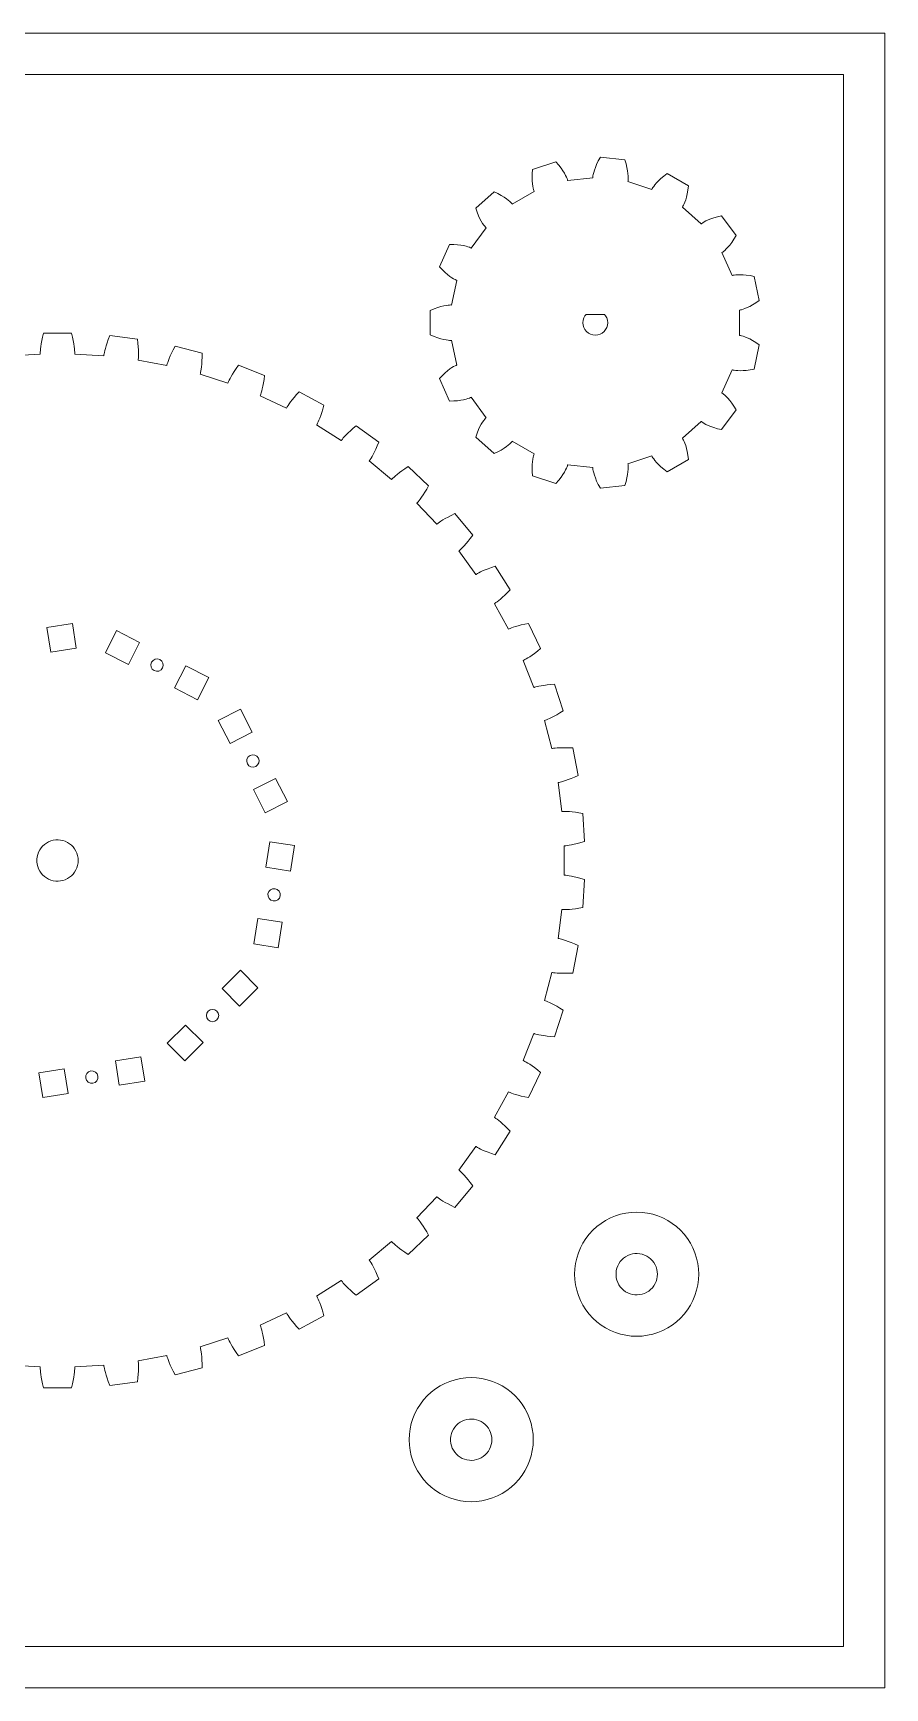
# Model space of a CAD drawing. Header units: millimetres. Extents: x 0 to 1400, y 0 to 1400.
# Drawn here: x 194.1 to 400, y 1000 to 1400 of the extents above; entities that cross this region are included whole.
import ezdxf

# ---------------------------------------------------------------- set-up
doc = ezdxf.new("R2010")
doc.units = ezdxf.units.MM
doc.layers.get('0').update_dxf_attribs({"linetype": 'CONTINUOUS', "lineweight": 0})

# ---------------------------------------------------------------- blocks, each defined once
blk = doc.blocks.new('b7')
for p, q in [((314.852, -32.979), (320.495, -31.146)), ((320.495, -31.146), (321.165, -31.912)), ((321.165, -31.912), (321.725, -32.63)), ((330.013, -32.467), (330.324, -31.726)), ((330.324, -31.726), (330.723, -30.907)), ((330.723, -30.907), (331.219, -30.019)), ((331.219, -30.019), (337.12, -30.639)), ((337.12, -30.639), (337.42, -31.611)), ((337.42, -31.611), (337.64, -32.495)), ((314.729, -34.903), (314.76, -33.993)), ((314.746, -35.706), (314.729, -34.903)), ((314.798, -36.401), (314.746, -35.706)), ((314.76, -33.993), (314.852, -32.979)), ((321.725, -32.63), (322.184, -33.29)), ((322.184, -33.29), (322.549, -33.882)), ((322.549, -33.882), (322.83, -34.4)), ((322.83, -34.4), (323.036, -34.836)), ((323.036, -34.836), (323.178, -35.183)), ((323.178, -35.183), (323.265, -35.436)), ((323.265, -35.436), (323.309, -35.591)), ((323.309, -35.591), (323.321, -35.643)), ((323.321, -35.643), (329.389, -35.005)), ((329.389, -35.005), (329.39, -34.952)), ((329.39, -34.952), (329.401, -34.791)), ((329.401, -34.791), (329.434, -34.526)), ((329.434, -34.526), (329.5, -34.157)), ((329.5, -34.157), (329.612, -33.687)), ((329.612, -33.687), (329.779, -33.122)), ((329.779, -33.122), (330.013, -32.467)), ((337.64, -32.495), (337.791, -33.284)), ((337.791, -33.284), (337.884, -33.974)), ((337.883, -35.844), (337.873, -35.897)), ((337.873, -35.897), (343.676, -37.782)), ((337.906, -35.685), (337.883, -35.844)), ((337.884, -33.974), (337.93, -34.562)), ((337.929, -35.418), (337.906, -35.685)), ((337.941, -35.044), (337.929, -35.418)), ((337.93, -34.562), (337.941, -35.044)), ((344.797, -36.221), (345.278, -35.717)), ((345.278, -35.717), (345.864, -35.167)), ((345.864, -35.167), (346.561, -34.581)), ((346.561, -34.581), (347.375, -33.971)), ((347.375, -33.971), (352.514, -36.938)), ((301.104, -42.341), (305.513, -38.371)), ((305.513, -38.371), (306.437, -38.799)), ((306.437, -38.799), (307.241, -39.226)), ((307.241, -39.226), (307.928, -39.642)), ((307.928, -39.642), (308.503, -40.035)), ((309.925, -41.33), (315.209, -38.279)), ((314.876, -36.985), (314.798, -36.401)), ((314.965, -37.459), (314.876, -36.985)), ((315.054, -37.823), (314.965, -37.459)), ((315.133, -38.079), (315.054, -37.823)), ((315.188, -38.23), (315.133, -38.079)), ((315.209, -38.279), (315.188, -38.23)), ((343.676, -37.782), (343.699, -37.734)), ((343.699, -37.734), (343.774, -37.592)), ((343.774, -37.592), (343.912, -37.362)), ((343.912, -37.362), (344.122, -37.052)), ((344.122, -37.052), (344.415, -36.669)), ((344.415, -36.669), (344.797, -36.221)), ((352.051, -39.627), (351.855, -40.296)), ((352.234, -38.845), (352.051, -39.627)), ((352.393, -37.948), (352.234, -38.845)), ((352.514, -36.938), (352.393, -37.948)), ((301.433, -43.305), (301.104, -42.341)), ((301.774, -44.149), (301.433, -43.305)), ((308.503, -40.035), (308.97, -40.394)), ((308.97, -40.394), (309.336, -40.708)), ((309.336, -40.708), (309.606, -40.968)), ((309.606, -40.968), (309.789, -41.164)), ((309.789, -41.164), (309.892, -41.287)), ((309.892, -41.287), (309.925, -41.33)), ((351.094, -42.004), (351.063, -42.048)), ((351.063, -42.048), (355.598, -46.13)), ((351.179, -41.868), (351.094, -42.004)), ((351.309, -41.633), (351.179, -41.868)), ((351.472, -41.296), (351.309, -41.633)), ((351.658, -40.851), (351.472, -41.296)), ((351.855, -40.296), (351.658, -40.851)), ((299.999, -51.974), (303.585, -47.038)), ((302.116, -44.876), (301.774, -44.149)), ((302.447, -45.489), (302.116, -44.876)), ((302.755, -45.991), (302.447, -45.489)), ((303.029, -46.387), (302.755, -45.991)), ((303.259, -46.683), (303.029, -46.387)), ((303.434, -46.886), (303.259, -46.683)), ((303.546, -47.001), (303.434, -46.886)), ((303.585, -47.038), (303.546, -47.001)), ((355.598, -46.13), (355.638, -46.095)), ((355.638, -46.095), (355.765, -45.996)), ((355.765, -45.996), (355.984, -45.843)), ((355.984, -45.843), (356.303, -45.645)), ((356.303, -45.645), (356.726, -45.414)), ((356.726, -45.414), (357.257, -45.16)), ((357.257, -45.16), (357.901, -44.895)), ((357.901, -44.895), (358.66, -44.631)), ((358.66, -44.631), (359.535, -44.379)), ((359.535, -44.379), (360.528, -44.153)), ((360.528, -44.153), (364.016, -48.954)), ((292.352, -56.486), (294.766, -51.065)), ((294.766, -51.065), (295.783, -51.08)), ((295.783, -51.08), (296.692, -51.144)), ((296.692, -51.144), (297.489, -51.244)), ((297.489, -51.244), (298.174, -51.37)), ((298.174, -51.37), (298.747, -51.507)), ((298.747, -51.507), (299.208, -51.646)), ((299.208, -51.646), (299.561, -51.773)), ((299.561, -51.773), (299.808, -51.877)), ((299.808, -51.877), (299.952, -51.948)), ((299.952, -51.948), (299.999, -51.974)), ((362.047, -51.753), (361.642, -52.18)), ((362.498, -51.222), (362.047, -51.753)), ((362.984, -50.582), (362.498, -51.222)), ((363.494, -49.827), (362.984, -50.582)), ((364.016, -48.954), (363.494, -49.827)), ((360.657, -53.004), (360.612, -53.031)), ((360.612, -53.031), (363.093, -58.605)), ((360.791, -52.914), (360.657, -53.004)), ((361.005, -52.753), (360.791, -52.914)), ((361.291, -52.511), (361.005, -52.753)), ((361.642, -52.18), (361.291, -52.511)), ((293.044, -57.232), (292.352, -56.486)), ((293.7, -57.864), (293.044, -57.232)), ((294.308, -58.389), (293.7, -57.864)), ((294.859, -58.815), (294.308, -58.389)), ((295.345, -59.148), (294.859, -58.815)), ((295.261, -65.735), (296.529, -59.767)), ((295.757, -59.399), (295.345, -59.148)), ((296.087, -59.576), (295.757, -59.399)), ((296.33, -59.689), (296.087, -59.576)), ((296.479, -59.749), (296.33, -59.689)), ((296.529, -59.767), (296.479, -59.749)), ((363.093, -58.605), (363.144, -58.59)), ((363.144, -58.59), (363.3, -58.551)), ((363.3, -58.551), (363.563, -58.5)), ((363.563, -58.5), (363.935, -58.449)), ((363.935, -58.449), (364.415, -58.409)), ((364.415, -58.409), (365.004, -58.394)), ((365.004, -58.394), (365.7, -58.414)), ((365.7, -58.414), (366.501, -58.481)), ((366.501, -58.481), (367.403, -58.608)), ((367.403, -58.608), (368.401, -58.804)), ((368.401, -58.804), (369.635, -64.609)), ((290.11, -67.033), (291.046, -66.633)), ((290.11, -72.967), (290.11, -67.033)), ((291.046, -66.633), (291.902, -66.322)), ((291.902, -66.322), (292.671, -66.089)), ((292.671, -66.089), (293.348, -65.925)), ((293.348, -65.925), (293.927, -65.818)), ((293.927, -65.818), (294.405, -65.757)), ((294.405, -65.757), (294.779, -65.729)), ((294.779, -65.729), (295.047, -65.724)), ((295.047, -65.724), (295.207, -65.73)), ((295.207, -65.73), (295.261, -65.735)), ((327.506, -68.333), (327.78, -68)), ((327.78, -68), (332.22, -68)), ((332.22, -68), (332.494, -68.333)), ((364.92, -66.943), (364.867, -66.949)), ((364.867, -66.949), (364.867, -73.051)), ((365.078, -66.915), (364.92, -66.943)), ((365.339, -66.855), (365.078, -66.915)), ((365.699, -66.75), (365.339, -66.855)), ((366.154, -66.591), (365.699, -66.75)), ((366.699, -66.365), (366.154, -66.591)), ((367.326, -66.064), (366.699, -66.365)), ((368.03, -65.677), (367.326, -66.064)), ((368.803, -65.194), (368.03, -65.677)), ((369.635, -64.609), (368.803, -65.194)), ((327, -70), (327.058, -69.415)), ((327.058, -70.585), (327, -70)), ((327.058, -69.415), (327.228, -68.852)), ((327.228, -71.148), (327.058, -70.585)), ((327.228, -68.852), (327.506, -68.333)), ((327.506, -71.667), (327.228, -71.148)), ((327.879, -72.121), (327.506, -71.667)), ((332.494, -71.667), (332.121, -72.121)), ((332.494, -68.333), (332.772, -68.852)), ((332.772, -71.148), (332.494, -71.667)), ((332.772, -68.852), (332.942, -69.415)), ((332.942, -70.585), (332.772, -71.148)), ((332.942, -69.415), (333, -70)), ((333, -70), (332.942, -70.585)), ((195.898, -76.299), (195.968, -75.742)), ((195.968, -75.742), (196.069, -75.087)), ((196.069, -75.087), (196.208, -74.334)), ((196.208, -74.334), (196.39, -73.486)), ((196.39, -73.486), (196.621, -72.545)), ((196.621, -72.545), (203.379, -72.545)), ((203.379, -72.545), (203.61, -73.486)), ((203.61, -73.486), (203.792, -74.334)), ((203.792, -74.334), (203.931, -75.087)), ((203.931, -75.087), (204.032, -75.742)), ((204.032, -75.742), (204.102, -76.299)), ((211.573, -76.217), (211.756, -75.579)), ((211.756, -75.579), (211.988, -74.85)), ((211.988, -74.85), (212.275, -74.031)), ((212.275, -74.031), (212.622, -73.126)), ((212.622, -73.126), (219.327, -73.973)), ((219.327, -73.973), (219.437, -74.936)), ((219.437, -74.936), (219.512, -75.8)), ((219.512, -75.8), (219.555, -76.564)), ((227.967, -76.563), (228.424, -75.709)), ((228.424, -75.709), (234.97, -77.389)), ((291.046, -73.367), (290.11, -72.967)), ((291.902, -73.678), (291.046, -73.367)), ((292.671, -73.911), (291.902, -73.678)), ((293.348, -74.075), (292.671, -73.911)), ((293.927, -74.182), (293.348, -74.075)), ((294.405, -74.243), (293.927, -74.182)), ((294.779, -74.271), (294.405, -74.243)), ((295.047, -74.276), (294.779, -74.271)), ((295.207, -74.27), (295.047, -74.276)), ((295.261, -74.265), (295.207, -74.27)), ((296.529, -80.233), (295.261, -74.265)), ((328.333, -72.494), (327.879, -72.121)), ((328.852, -72.772), (328.333, -72.494)), ((329.415, -72.942), (328.852, -72.772)), ((330, -73), (329.415, -72.942)), ((330.585, -72.942), (330, -73)), ((331.148, -72.772), (330.585, -72.942)), ((331.667, -72.494), (331.148, -72.772)), ((332.121, -72.121), (331.667, -72.494)), ((364.867, -73.051), (364.92, -73.057)), ((364.92, -73.057), (365.078, -73.085)), ((365.078, -73.085), (365.339, -73.145)), ((365.339, -73.145), (365.699, -73.25)), ((365.699, -73.25), (366.154, -73.409)), ((366.154, -73.409), (366.699, -73.635)), ((366.699, -73.635), (367.326, -73.936)), ((367.326, -73.936), (368.03, -74.323)), ((368.03, -74.323), (368.803, -74.806)), ((369.635, -75.391), (368.401, -81.196)), ((368.803, -74.806), (369.635, -75.391)), ((188.804, -78.013), (195.819, -77.571)), ((195.818, -77.52), (195.82, -77.367)), ((195.819, -77.571), (195.818, -77.52)), ((195.82, -77.367), (195.83, -77.112)), ((195.83, -77.112), (195.854, -76.756)), ((195.854, -76.756), (195.898, -76.299)), ((204.102, -76.299), (204.146, -76.756)), ((204.146, -76.756), (204.17, -77.112)), ((204.17, -77.112), (204.18, -77.367)), ((204.18, -77.367), (204.182, -77.52)), ((204.182, -77.52), (204.181, -77.571)), ((204.181, -77.571), (211.196, -78.013)), ((211.196, -78.013), (211.202, -77.962)), ((211.202, -77.962), (211.222, -77.81)), ((211.222, -77.81), (211.264, -77.559)), ((211.264, -77.559), (211.333, -77.208)), ((211.333, -77.208), (211.434, -76.76)), ((211.434, -76.76), (211.573, -76.217)), ((219.5, -79.01), (219.493, -79.061)), ((219.493, -79.061), (226.397, -80.378)), ((219.517, -78.858), (219.5, -79.01)), ((219.539, -78.604), (219.517, -78.858)), ((219.56, -78.248), (219.539, -78.604)), ((219.555, -76.564), (219.574, -77.227)), ((219.574, -77.789), (219.56, -78.248)), ((219.574, -77.227), (219.574, -77.789)), ((226.448, -80.18), (226.521, -79.936)), ((226.521, -79.936), (226.633, -79.597)), ((226.633, -79.597), (226.79, -79.165)), ((226.79, -79.165), (226.996, -78.643)), ((226.996, -78.643), (227.258, -78.034)), ((227.258, -78.034), (227.579, -77.339)), ((227.579, -77.339), (227.967, -76.563)), ((234.872, -79.989), (234.807, -80.649)), ((234.924, -79.225), (234.872, -79.989)), ((234.959, -78.359), (234.924, -79.225)), ((234.97, -77.389), (234.959, -78.359)), ((226.397, -80.378), (226.409, -80.328)), ((226.409, -80.328), (226.448, -80.18)), ((234.51, -82.408), (234.497, -82.458)), ((234.497, -82.458), (241.181, -84.63)), ((234.547, -82.26), (234.51, -82.408)), ((234.6, -82.01), (234.547, -82.26)), ((234.666, -81.659), (234.6, -82.01)), ((234.737, -81.206), (234.666, -81.659)), ((234.807, -80.649), (234.737, -81.206)), ((241.36, -84.207), (241.514, -83.884)), ((241.514, -83.884), (241.723, -83.476)), ((241.723, -83.476), (241.993, -82.984)), ((241.993, -82.984), (242.329, -82.412)), ((242.329, -82.412), (242.735, -81.763)), ((242.735, -81.763), (243.217, -81.042)), ((243.217, -81.042), (243.778, -80.251)), ((243.778, -80.251), (250.061, -82.739)), ((249.929, -83.699), (249.786, -84.555)), ((250.061, -82.739), (249.929, -83.699)), ((292.352, -83.514), (293.044, -82.768)), ((294.766, -88.935), (292.352, -83.514)), ((293.044, -82.768), (293.7, -82.136)), ((293.7, -82.136), (294.308, -81.611)), ((294.308, -81.611), (294.859, -81.185)), ((294.859, -81.185), (295.345, -80.852)), ((295.345, -80.852), (295.757, -80.601)), ((295.757, -80.601), (296.087, -80.424)), ((296.087, -80.424), (296.33, -80.311)), ((296.33, -80.311), (296.479, -80.251)), ((296.479, -80.251), (296.529, -80.233)), ((363.093, -81.395), (360.612, -86.969)), ((363.144, -81.41), (363.093, -81.395)), ((363.3, -81.449), (363.144, -81.41)), ((363.563, -81.5), (363.3, -81.449)), ((363.935, -81.551), (363.563, -81.5)), ((364.415, -81.591), (363.935, -81.551)), ((365.004, -81.606), (364.415, -81.591)), ((365.7, -81.586), (365.004, -81.606)), ((366.501, -81.519), (365.7, -81.586)), ((367.403, -81.392), (366.501, -81.519)), ((368.401, -81.196), (367.403, -81.392)), ((241.181, -84.63), (241.199, -84.582)), ((241.199, -84.582), (241.257, -84.44)), ((241.257, -84.44), (241.36, -84.207)), ((248.976, -87.661), (248.957, -87.708)), ((248.957, -87.708), (255.316, -90.701)), ((249.031, -87.518), (248.976, -87.661)), ((249.116, -87.277), (249.031, -87.518)), ((249.224, -86.937), (249.116, -87.277)), ((249.352, -86.496), (249.224, -86.937)), ((249.491, -85.952), (249.352, -86.496)), ((249.638, -85.306), (249.491, -85.952)), ((249.786, -84.555), (249.638, -85.306)), ((257.217, -88.052), (257.785, -87.396)), ((257.785, -87.396), (258.441, -86.682)), ((258.441, -86.682), (264.363, -89.938)), ((360.612, -86.969), (360.657, -86.996)), ((360.657, -86.996), (360.791, -87.086)), ((360.791, -87.086), (361.005, -87.247)), ((361.005, -87.247), (361.291, -87.489)), ((361.291, -87.489), (361.642, -87.82)), ((361.642, -87.82), (362.047, -88.247)), ((255.316, -90.701), (255.34, -90.656)), ((255.34, -90.656), (255.415, -90.522)), ((255.415, -90.522), (255.547, -90.304)), ((255.547, -90.304), (255.74, -90.003)), ((255.74, -90.003), (255.999, -89.624)), ((255.999, -89.624), (256.328, -89.17)), ((256.328, -89.17), (256.733, -88.644)), ((256.733, -88.644), (257.217, -88.052)), ((263.863, -91.705), (263.622, -92.431)), ((264.112, -90.874), (263.863, -91.705)), ((264.363, -89.938), (264.112, -90.874)), ((295.783, -88.92), (294.766, -88.935)), ((296.692, -88.856), (295.783, -88.92)), ((297.489, -88.756), (296.692, -88.856)), ((298.174, -88.63), (297.489, -88.756)), ((298.747, -88.493), (298.174, -88.63)), ((299.208, -88.354), (298.747, -88.493)), ((299.561, -88.227), (299.208, -88.354)), ((299.808, -88.123), (299.561, -88.227)), ((299.952, -88.052), (299.808, -88.123)), ((299.999, -88.026), (299.952, -88.052)), ((303.585, -92.962), (299.999, -88.026)), ((364.016, -91.046), (360.528, -95.847)), ((362.047, -88.247), (362.498, -88.778)), ((362.498, -88.778), (362.984, -89.418)), ((362.984, -89.418), (363.494, -90.173)), ((363.494, -90.173), (364.016, -91.046)), ((262.67, -94.685), (262.645, -94.729)), ((262.645, -94.729), (268.579, -98.495)), ((262.742, -94.55), (262.67, -94.685)), ((262.856, -94.322), (262.742, -94.55)), ((263.007, -93.998), (262.856, -94.322)), ((263.188, -93.576), (263.007, -93.998)), ((263.395, -93.055), (263.188, -93.576)), ((263.622, -92.431), (263.395, -93.055)), ((270.797, -96.106), (271.443, -95.527)), ((271.443, -95.527), (272.183, -94.901)), ((272.183, -94.901), (277.65, -98.873)), ((301.433, -96.695), (301.774, -95.851)), ((301.774, -95.851), (302.116, -95.124)), ((302.116, -95.124), (302.447, -94.511)), ((302.447, -94.511), (302.755, -94.009)), ((302.755, -94.009), (303.029, -93.613)), ((303.029, -93.613), (303.259, -93.317)), ((303.259, -93.317), (303.434, -93.114)), ((303.434, -93.114), (303.546, -92.999)), ((303.546, -92.999), (303.585, -92.962)), ((355.598, -93.87), (351.063, -97.952)), ((355.638, -93.905), (355.598, -93.87)), ((355.765, -94.004), (355.638, -93.905)), ((355.984, -94.157), (355.765, -94.004)), ((356.303, -94.355), (355.984, -94.157)), ((356.726, -94.586), (356.303, -94.355)), ((357.257, -94.84), (356.726, -94.586)), ((357.901, -95.105), (357.257, -94.84)), ((358.66, -95.369), (357.901, -95.105)), ((359.535, -95.621), (358.66, -95.369)), ((360.528, -95.847), (359.535, -95.621)), ((268.579, -98.495), (268.608, -98.454)), ((268.608, -98.454), (268.7, -98.331)), ((268.7, -98.331), (268.858, -98.131)), ((268.858, -98.131), (269.086, -97.856)), ((269.086, -97.856), (269.391, -97.513)), ((269.391, -97.513), (269.775, -97.103)), ((269.775, -97.103), (270.242, -96.633)), ((270.242, -96.633), (270.797, -96.106)), ((277.283, -99.77), (276.932, -100.563)), ((277.65, -98.873), (277.283, -99.77)), ((301.104, -97.659), (301.433, -96.695)), ((305.513, -101.629), (301.104, -97.659)), ((308.503, -99.965), (307.928, -100.358)), ((308.97, -99.606), (308.503, -99.965)), ((309.336, -99.292), (308.97, -99.606)), ((309.606, -99.032), (309.336, -99.292)), ((309.789, -98.836), (309.606, -99.032)), ((309.892, -98.713), (309.789, -98.836)), ((309.925, -98.67), (309.892, -98.713)), ((315.209, -101.721), (309.925, -98.67)), ((351.063, -97.952), (351.094, -97.996)), ((351.094, -97.996), (351.179, -98.132)), ((351.179, -98.132), (351.309, -98.367)), ((351.309, -98.367), (351.472, -98.704)), ((351.472, -98.704), (351.658, -99.149)), ((351.658, -99.149), (351.855, -99.704)), ((351.855, -99.704), (352.051, -100.373)), ((275.375, -103.37), (275.344, -103.411)), ((275.344, -103.411), (280.76, -107.891)), ((275.464, -103.245), (275.375, -103.37)), ((275.605, -103.033), (275.464, -103.245)), ((275.795, -102.731), (275.605, -103.033)), ((276.028, -102.335), (275.795, -102.731)), ((276.299, -101.843), (276.028, -102.335)), ((276.602, -101.253), (276.299, -101.843)), ((276.932, -100.563), (276.602, -101.253)), ((306.437, -101.201), (305.513, -101.629)), ((307.241, -100.774), (306.437, -101.201)), ((307.928, -100.358), (307.241, -100.774)), ((314.746, -104.294), (314.798, -103.599)), ((314.798, -103.599), (314.876, -103.015)), ((314.876, -103.015), (314.965, -102.541)), ((314.965, -102.541), (315.054, -102.177)), ((315.054, -102.177), (315.133, -101.921)), ((315.133, -101.921), (315.188, -101.77)), ((315.188, -101.77), (315.209, -101.721)), ((343.676, -102.218), (337.873, -104.103)), ((343.699, -102.266), (343.676, -102.218)), ((343.774, -102.408), (343.699, -102.266)), ((343.912, -102.638), (343.774, -102.408)), ((344.122, -102.948), (343.912, -102.638)), ((344.415, -103.331), (344.122, -102.948)), ((344.797, -103.779), (344.415, -103.331)), ((345.278, -104.283), (344.797, -103.779)), ((352.514, -103.062), (347.375, -106.029)), ((352.051, -100.373), (352.234, -101.155)), ((352.234, -101.155), (352.393, -102.052)), ((352.393, -102.052), (352.514, -103.062)), ((280.76, -107.891), (280.794, -107.853)), ((280.794, -107.853), (280.9, -107.743)), ((280.9, -107.743), (281.082, -107.564)), ((281.082, -107.564), (281.344, -107.321)), ((281.344, -107.321), (281.689, -107.018)), ((281.689, -107.018), (282.121, -106.66)), ((282.121, -106.66), (282.644, -106.252)), ((282.644, -106.252), (283.26, -105.798)), ((283.26, -105.798), (283.973, -105.305)), ((283.973, -105.305), (284.786, -104.776)), ((284.786, -104.776), (289.712, -109.402)), ((314.729, -105.097), (314.746, -104.294)), ((314.76, -106.007), (314.729, -105.097)), ((314.852, -107.021), (314.76, -106.007)), ((320.495, -108.854), (314.852, -107.021)), ((321.725, -107.37), (321.165, -108.088)), ((322.184, -106.71), (321.725, -107.37)), ((322.549, -106.118), (322.184, -106.71)), ((322.83, -105.6), (322.549, -106.118)), ((323.036, -105.164), (322.83, -105.6)), ((323.178, -104.817), (323.036, -105.164)), ((323.265, -104.564), (323.178, -104.817)), ((323.309, -104.409), (323.265, -104.564)), ((323.321, -104.357), (323.309, -104.409)), ((329.389, -104.995), (323.321, -104.357)), ((329.39, -105.048), (329.389, -104.995)), ((329.401, -105.209), (329.39, -105.048)), ((329.434, -105.474), (329.401, -105.209)), ((329.5, -105.843), (329.434, -105.474)), ((329.612, -106.313), (329.5, -105.843)), ((329.779, -106.878), (329.612, -106.313)), ((330.013, -107.533), (329.779, -106.878)), ((330.324, -108.274), (330.013, -107.533)), ((337.64, -107.505), (337.42, -108.389)), ((337.791, -106.716), (337.64, -107.505)), ((337.884, -106.026), (337.791, -106.716)), ((337.873, -104.103), (337.883, -104.156)), ((337.883, -104.156), (337.906, -104.315)), ((337.93, -105.438), (337.884, -106.026)), ((337.906, -104.315), (337.929, -104.582)), ((337.929, -104.582), (337.941, -104.956)), ((337.941, -104.956), (337.93, -105.438)), ((345.864, -104.833), (345.278, -104.283)), ((346.561, -105.419), (345.864, -104.833)), ((347.375, -106.029), (346.561, -105.419)), ((288.374, -111.633), (288, -112.18)), ((288.788, -110.989), (288.374, -111.633)), ((289.236, -110.246), (288.788, -110.989)), ((289.712, -109.402), (289.236, -110.246)), ((321.165, -108.088), (320.495, -108.854)), ((330.723, -109.093), (330.324, -108.274)), ((331.219, -109.981), (330.723, -109.093)), ((337.12, -109.361), (331.219, -109.981)), ((337.42, -108.389), (337.12, -109.361)), ((286.892, -113.579), (286.856, -113.616)), ((286.856, -113.616), (291.668, -118.739)), ((286.995, -113.466), (286.892, -113.579)), ((287.162, -113.274), (286.995, -113.466)), ((287.389, -112.997), (287.162, -113.274)), ((287.67, -112.634), (287.389, -112.997)), ((288, -112.18), (287.67, -112.634)), ((291.668, -118.739), (291.706, -118.706)), ((291.706, -118.706), (291.825, -118.61)), ((291.825, -118.61), (292.028, -118.455)), ((292.028, -118.455), (292.318, -118.247)), ((292.318, -118.247), (292.698, -117.989)), ((292.698, -117.989), (293.172, -117.688)), ((293.172, -117.688), (293.742, -117.349)), ((293.742, -117.349), (294.41, -116.976)), ((294.41, -116.976), (295.18, -116.576)), ((295.18, -116.576), (296.052, -116.154)), ((296.052, -116.154), (300.36, -121.36)), ((298.312, -123.902), (297.928, -124.311)), ((298.753, -123.406), (298.312, -123.902)), ((299.244, -122.819), (298.753, -123.406)), ((299.781, -122.138), (299.244, -122.819)), ((300.36, -121.36), (299.781, -122.138)), ((297.038, -125.151), (296.998, -125.183)), ((296.998, -125.183), (301.129, -130.869)), ((297.155, -125.052), (297.038, -125.151)), ((297.345, -124.882), (297.155, -125.052)), ((297.604, -124.636), (297.345, -124.882)), ((297.928, -124.311), (297.604, -124.636)), ((301.129, -130.869), (301.172, -130.841)), ((301.172, -130.841), (301.302, -130.76)), ((301.302, -130.76), (301.523, -130.632)), ((301.523, -130.632), (301.837, -130.462)), ((301.837, -130.462), (302.246, -130.254)), ((302.246, -130.254), (302.754, -130.015)), ((302.754, -130.015), (303.362, -129.749)), ((303.362, -129.749), (304.071, -129.464)), ((304.071, -129.464), (304.885, -129.163)), ((304.885, -129.163), (305.804, -128.853)), ((305.804, -128.853), (309.424, -134.559)), ((308.135, -135.866), (307.574, -136.387)), ((308.753, -135.258), (308.135, -135.866)), ((309.424, -134.559), (308.753, -135.258)), ((305.654, -137.903), (305.61, -137.93)), ((305.61, -137.93), (308.996, -144.089)), ((305.782, -137.82), (305.654, -137.903)), ((305.992, -137.675), (305.782, -137.82)), ((306.28, -137.464), (305.992, -137.675)), ((306.642, -137.181), (306.28, -137.464)), ((307.075, -136.824), (306.642, -137.181)), ((307.574, -136.387), (307.075, -136.824)), ((197.413, -143.712), (203.586, -142.734)), ((198.351, -149.638), (197.413, -143.712)), ((203.586, -142.734), (204.524, -148.66)), ((309.181, -144.003), (309.416, -143.903)), ((309.416, -143.903), (309.749, -143.774)), ((309.749, -143.774), (310.181, -143.619)), ((310.181, -143.619), (310.715, -143.445)), ((310.715, -143.445), (311.351, -143.258)), ((311.351, -143.258), (312.091, -143.063)), ((312.091, -143.063), (312.936, -142.867)), ((312.936, -142.867), (313.886, -142.675)), ((313.886, -142.675), (316.764, -148.79)), ((211.562, -149.775), (214.286, -144.429)), ((214.286, -144.429), (219.855, -147.266)), ((219.855, -147.266), (217.131, -152.612)), ((308.996, -144.089), (309.042, -144.067)), ((309.042, -144.067), (309.181, -144.003)), ((204.524, -148.66), (198.351, -149.638)), ((217.131, -152.612), (211.562, -149.775)), ((222.725, -152.096), (223.087, -151.636)), ((223.087, -151.636), (223.598, -151.35)), ((223.598, -151.35), (224.179, -151.281)), ((224.179, -151.281), (224.742, -151.44)), ((224.742, -151.44), (225.202, -151.802)), ((225.202, -151.802), (225.489, -152.313)), ((312.604, -151.635), (312.557, -151.656)), ((312.557, -151.656), (315.144, -158.191)), ((312.741, -151.568), (312.604, -151.635)), ((312.968, -151.451), (312.741, -151.568)), ((313.28, -151.277), (312.968, -151.451)), ((313.675, -151.043), (313.28, -151.277)), ((314.149, -150.742), (313.675, -151.043)), ((314.698, -150.371), (314.149, -150.742)), ((315.32, -149.925), (314.698, -150.371)), ((316.01, -149.399), (315.32, -149.925)), ((316.764, -148.79), (316.01, -149.399)), ((222.566, -152.659), (222.725, -152.096)), ((222.634, -153.24), (222.566, -152.659)), ((222.921, -153.751), (222.634, -153.24)), ((223.381, -154.113), (222.921, -153.751)), ((223.944, -154.272), (223.381, -154.113)), ((224.525, -154.204), (223.944, -154.272)), ((225.036, -153.917), (224.525, -154.204)), ((225.398, -153.458), (225.036, -153.917)), ((225.557, -152.894), (225.398, -153.458)), ((225.489, -152.313), (225.557, -152.894)), ((228.268, -158.287), (230.992, -152.941)), ((230.992, -152.941), (236.561, -155.779)), ((236.561, -155.779), (233.837, -161.125)), ((233.837, -161.125), (228.268, -158.287)), ((315.144, -158.191), (315.193, -158.174)), ((315.193, -158.174), (315.339, -158.129)), ((315.339, -158.129), (315.584, -158.059)), ((315.584, -158.059), (315.931, -157.972)), ((315.931, -157.972), (316.379, -157.873)), ((316.379, -157.873), (316.93, -157.767)), ((316.93, -157.767), (317.585, -157.661)), ((317.585, -157.661), (318.344, -157.561)), ((318.344, -157.561), (319.206, -157.472)), ((319.206, -157.472), (320.173, -157.401)), ((320.173, -157.401), (322.261, -163.828)), ((238.875, -166.163), (244.221, -163.439)), ((244.221, -163.439), (247.059, -169.008)), ((322.261, -163.828), (321.437, -164.338)), ((241.713, -171.732), (238.875, -166.163)), ((317.777, -166.129), (317.729, -166.144)), ((317.729, -166.144), (319.477, -172.952)), ((317.922, -166.08), (317.777, -166.129)), ((318.162, -165.992), (317.922, -166.08)), ((318.493, -165.859), (318.162, -165.992)), ((318.914, -165.676), (318.493, -165.859)), ((319.422, -165.437), (318.914, -165.676)), ((320.014, -165.138), (319.422, -165.437)), ((320.687, -164.773), (320.014, -165.138)), ((321.437, -164.338), (320.687, -164.773)), ((247.059, -169.008), (241.713, -171.732)), ((245.728, -176.056), (245.796, -175.475)), ((245.796, -175.475), (246.083, -174.964)), ((246.083, -174.964), (246.542, -174.602)), ((246.542, -174.602), (247.106, -174.443)), ((247.106, -174.443), (247.687, -174.511)), ((247.687, -174.511), (248.198, -174.798)), ((248.198, -174.798), (248.56, -175.258)), ((248.56, -175.258), (248.719, -175.821)), ((248.719, -175.821), (248.65, -176.402)), ((319.477, -172.952), (319.527, -172.942)), ((319.527, -172.942), (319.677, -172.915)), ((319.677, -172.915), (319.929, -172.877)), ((319.929, -172.877), (320.284, -172.833)), ((320.284, -172.833), (320.741, -172.791)), ((320.741, -172.791), (321.301, -172.756)), ((321.301, -172.756), (321.964, -172.733)), ((321.964, -172.733), (322.729, -172.728)), ((322.729, -172.728), (323.596, -172.748)), ((323.596, -172.748), (324.564, -172.798)), ((324.564, -172.798), (325.831, -179.436)), ((245.887, -176.619), (245.728, -176.056)), ((246.249, -177.079), (245.887, -176.619)), ((246.76, -177.366), (246.249, -177.079)), ((247.341, -177.434), (246.76, -177.366)), ((247.904, -177.275), (247.341, -177.434)), ((248.364, -176.913), (247.904, -177.275)), ((248.65, -176.402), (248.364, -176.913)), ((324.949, -179.839), (324.15, -180.177)), ((325.831, -179.436), (324.949, -179.839)), ((247.388, -182.869), (252.734, -180.145)), ((250.225, -188.438), (247.388, -182.869)), ((252.734, -180.145), (255.571, -185.714)), ((321.094, -181.158), (321.044, -181.166)), ((321.044, -181.166), (321.924, -188.14)), ((321.244, -181.127), (321.094, -181.158)), ((321.492, -181.07), (321.244, -181.127)), ((321.838, -180.979), (321.492, -181.07)), ((322.279, -180.85), (321.838, -180.979)), ((322.812, -180.677), (322.279, -180.85)), ((323.437, -180.455), (322.812, -180.677)), ((324.15, -180.177), (323.437, -180.455)), ((255.571, -185.714), (250.225, -188.438)), ((321.924, -188.14), (321.975, -188.136)), ((321.975, -188.136), (322.128, -188.128)), ((322.128, -188.128), (322.383, -188.122)), ((322.383, -188.122), (322.74, -188.123)), ((322.74, -188.123), (323.199, -188.139)), ((323.199, -188.139), (323.759, -188.174)), ((323.759, -188.174), (324.42, -188.234)), ((324.42, -188.234), (325.18, -188.325)), ((325.18, -188.325), (326.037, -188.454)), ((326.037, -188.454), (326.992, -188.625)), ((326.992, -188.625), (327.416, -195.369)), ((196.85, -196.117), (197.331, -195.772)), ((197.331, -195.772), (197.85, -195.486)), ((197.85, -195.486), (198.399, -195.263)), ((198.399, -195.263), (198.97, -195.107)), ((198.97, -195.107), (199.556, -195.02)), ((199.556, -195.02), (200.148, -195.002)), ((200.148, -195.002), (200.738, -195.055)), ((200.738, -195.055), (201.318, -195.177)), ((201.318, -195.177), (201.879, -195.367)), ((201.879, -195.367), (202.414, -195.621)), ((202.414, -195.621), (202.915, -195.938)), ((202.915, -195.938), (203.375, -196.311)), ((250.362, -201.649), (251.34, -195.476)), ((251.34, -195.476), (257.266, -196.414)), ((325.656, -195.894), (324.913, -196.08)), ((326.491, -195.659), (325.656, -195.894)), ((327.416, -195.369), (326.491, -195.659)), ((195.009, -199.704), (195.079, -199.116)), ((195.009, -200.296), (195.009, -199.704)), ((195.079, -199.116), (195.218, -198.54)), ((195.218, -198.54), (195.424, -197.984)), ((195.424, -197.984), (195.695, -197.457)), ((195.695, -197.457), (196.026, -196.966)), ((196.026, -196.966), (196.412, -196.517)), ((196.412, -196.517), (196.85, -196.117)), ((203.375, -196.311), (203.788, -196.736)), ((203.788, -196.736), (204.147, -197.207)), ((204.147, -197.207), (204.448, -197.717)), ((204.448, -197.717), (204.687, -198.259)), ((204.687, -198.259), (204.86, -198.826)), ((204.86, -198.826), (204.965, -199.409)), ((204.965, -199.409), (205, -200)), ((205, -200), (204.965, -200.591)), ((257.266, -196.414), (256.288, -202.587)), ((322.501, -196.483), (322.45, -196.486)), ((322.45, -196.486), (322.45, -203.514)), ((322.653, -196.472), (322.501, -196.483)), ((322.907, -196.446), (322.653, -196.472)), ((323.261, -196.4), (322.907, -196.446)), ((323.714, -196.327), (323.261, -196.4)), ((324.266, -196.222), (323.714, -196.327)), ((324.913, -196.08), (324.266, -196.222)), ((195.079, -200.884), (195.009, -200.296)), ((195.218, -201.46), (195.079, -200.884)), ((195.424, -202.016), (195.218, -201.46)), ((195.695, -202.543), (195.424, -202.016)), ((196.026, -203.034), (195.695, -202.543)), ((196.412, -203.483), (196.026, -203.034)), ((196.85, -203.883), (196.412, -203.483)), ((197.331, -204.228), (196.85, -203.883)), ((203.375, -203.689), (202.915, -204.062)), ((203.788, -203.264), (203.375, -203.689)), ((204.147, -202.793), (203.788, -203.264)), ((204.448, -202.283), (204.147, -202.793)), ((204.687, -201.741), (204.448, -202.283)), ((204.86, -201.174), (204.687, -201.741)), ((204.965, -200.591), (204.86, -201.174)), ((256.288, -202.587), (250.362, -201.649)), ((322.45, -203.514), (322.501, -203.517)), ((322.501, -203.517), (322.653, -203.528)), ((322.653, -203.528), (322.907, -203.554)), ((322.907, -203.554), (323.261, -203.6)), ((323.261, -203.6), (323.714, -203.673)), ((323.714, -203.673), (324.266, -203.778)), ((324.266, -203.778), (324.913, -203.92)), ((324.913, -203.92), (325.656, -204.106)), ((197.85, -204.514), (197.331, -204.228)), ((198.399, -204.737), (197.85, -204.514)), ((198.97, -204.893), (198.399, -204.737)), ((199.556, -204.98), (198.97, -204.893)), ((200.148, -204.998), (199.556, -204.98)), ((200.738, -204.945), (200.148, -204.998)), ((201.318, -204.823), (200.738, -204.945)), ((201.879, -204.633), (201.318, -204.823)), ((202.414, -204.379), (201.879, -204.633)), ((202.915, -204.062), (202.414, -204.379)), ((250.866, -208.056), (251.068, -207.507)), ((251.068, -207.507), (251.466, -207.077)), ((251.466, -207.077), (251.997, -206.832)), ((251.997, -206.832), (252.582, -206.809)), ((252.582, -206.809), (253.131, -207.012)), ((253.131, -207.012), (253.561, -207.409)), ((253.561, -207.409), (253.806, -207.941)), ((253.806, -207.941), (253.829, -208.526)), ((325.656, -204.106), (326.491, -204.341)), ((326.491, -204.341), (327.416, -204.631)), ((327.416, -204.631), (326.992, -211.375)), ((250.889, -208.641), (250.866, -208.056)), ((251.134, -209.173), (250.889, -208.641)), ((251.564, -209.57), (251.134, -209.173)), ((252.113, -209.773), (251.564, -209.57)), ((252.698, -209.75), (252.113, -209.773)), ((253.229, -209.505), (252.698, -209.75)), ((253.627, -209.075), (253.229, -209.505)), ((253.829, -208.526), (253.627, -209.075)), ((321.924, -211.86), (321.044, -218.834)), ((321.975, -211.864), (321.924, -211.86)), ((322.128, -211.872), (321.975, -211.864)), ((322.383, -211.878), (322.128, -211.872)), ((322.74, -211.877), (322.383, -211.878)), ((323.199, -211.861), (322.74, -211.877)), ((323.759, -211.826), (323.199, -211.861)), ((324.42, -211.766), (323.759, -211.826)), ((325.18, -211.675), (324.42, -211.766)), ((326.037, -211.546), (325.18, -211.675)), ((326.992, -211.375), (326.037, -211.546)), ((247.429, -220.168), (248.407, -213.995)), ((248.407, -213.995), (254.333, -214.933)), ((254.333, -214.933), (253.355, -221.106)), ((321.044, -218.834), (321.094, -218.842)), ((321.094, -218.842), (321.244, -218.873)), ((321.244, -218.873), (321.492, -218.93)), ((321.492, -218.93), (321.838, -219.021)), ((321.838, -219.021), (322.279, -219.15)), ((322.279, -219.15), (322.812, -219.323)), ((322.812, -219.323), (323.437, -219.545)), ((323.437, -219.545), (324.15, -219.823)), ((324.15, -219.823), (324.949, -220.161)), ((253.355, -221.106), (247.429, -220.168)), ((325.831, -220.564), (324.564, -227.202)), ((324.949, -220.161), (325.831, -220.564)), ((239.775, -230.936), (244.194, -226.517)), ((244.194, -226.517), (248.437, -230.759)), ((319.477, -227.048), (317.729, -233.856)), ((319.527, -227.058), (319.477, -227.048)), ((319.677, -227.085), (319.527, -227.058)), ((319.929, -227.123), (319.677, -227.085)), ((320.284, -227.167), (319.929, -227.123)), ((320.741, -227.209), (320.284, -227.167)), ((321.301, -227.244), (320.741, -227.209)), ((321.964, -227.267), (321.301, -227.244)), ((322.729, -227.272), (321.964, -227.267)), ((323.596, -227.252), (322.729, -227.272)), ((324.564, -227.202), (323.596, -227.252)), ((244.017, -235.179), (239.775, -230.936)), ((248.437, -230.759), (244.017, -235.179)), ((236.902, -236.091), (237.477, -235.976)), ((237.477, -235.976), (238.051, -236.091)), ((317.729, -233.856), (317.777, -233.871)), ((317.777, -233.871), (317.922, -233.92)), ((317.922, -233.92), (318.162, -234.008)), ((318.162, -234.008), (318.493, -234.141)), ((318.493, -234.141), (318.914, -234.324)), ((318.914, -234.324), (319.422, -234.563)), ((319.422, -234.563), (320.014, -234.862)), ((320.014, -234.862), (320.687, -235.227)), ((320.687, -235.227), (321.437, -235.662)), ((321.437, -235.662), (322.261, -236.172)), ((226.517, -244.194), (230.936, -239.775)), ((230.936, -239.775), (235.179, -244.017)), ((235.976, -237.477), (236.091, -236.902)), ((236.091, -238.051), (235.976, -237.477)), ((236.091, -236.902), (236.416, -236.416)), ((236.416, -238.537), (236.091, -238.051)), ((236.416, -236.416), (236.902, -236.091)), ((236.902, -238.863), (236.416, -238.537)), ((237.477, -238.977), (236.902, -238.863)), ((238.051, -238.863), (237.477, -238.977)), ((238.051, -236.091), (238.537, -236.416)), ((238.537, -238.537), (238.051, -238.863)), ((238.537, -236.416), (238.863, -236.902)), ((238.863, -238.051), (238.537, -238.537)), ((238.863, -236.902), (238.977, -237.477)), ((238.977, -237.477), (238.863, -238.051)), ((322.261, -236.172), (320.173, -242.599)), ((315.144, -241.809), (312.557, -248.344)), ((315.193, -241.826), (315.144, -241.809)), ((315.339, -241.871), (315.193, -241.826)), ((315.584, -241.941), (315.339, -241.871)), ((315.931, -242.028), (315.584, -241.941)), ((316.379, -242.127), (315.931, -242.028)), ((316.93, -242.233), (316.379, -242.127)), ((317.585, -242.339), (316.93, -242.233)), ((318.344, -242.439), (317.585, -242.339)), ((319.206, -242.528), (318.344, -242.439)), ((320.173, -242.599), (319.206, -242.528)), ((213.995, -248.407), (220.168, -247.429)), ((220.168, -247.429), (221.106, -253.355)), ((230.759, -248.437), (226.517, -244.194)), ((235.179, -244.017), (230.759, -248.437)), ((195.476, -251.34), (201.649, -250.362)), ((196.414, -257.266), (195.476, -251.34)), ((201.649, -250.362), (202.587, -256.288)), ((206.809, -252.582), (206.832, -251.997)), ((206.832, -251.997), (207.077, -251.466)), ((207.077, -251.466), (207.507, -251.068)), ((207.507, -251.068), (208.056, -250.866)), ((208.056, -250.866), (208.641, -250.889)), ((208.641, -250.889), (209.173, -251.134)), ((209.173, -251.134), (209.57, -251.564)), ((209.57, -251.564), (209.773, -252.113)), ((214.933, -254.333), (213.995, -248.407)), ((312.557, -248.344), (312.604, -248.365)), ((312.604, -248.365), (312.741, -248.432)), ((312.741, -248.432), (312.968, -248.549)), ((312.968, -248.549), (313.28, -248.723)), ((313.28, -248.723), (313.675, -248.957)), ((313.675, -248.957), (314.149, -249.258)), ((316.764, -251.21), (313.886, -257.325)), ((314.149, -249.258), (314.698, -249.629)), ((314.698, -249.629), (315.32, -250.075)), ((315.32, -250.075), (316.01, -250.601)), ((316.01, -250.601), (316.764, -251.21)), ((207.012, -253.131), (206.809, -252.582)), ((207.409, -253.561), (207.012, -253.131)), ((207.941, -253.806), (207.409, -253.561)), ((208.526, -253.829), (207.941, -253.806)), ((209.075, -253.627), (208.526, -253.829)), ((209.505, -253.229), (209.075, -253.627)), ((209.75, -252.698), (209.505, -253.229)), ((209.773, -252.113), (209.75, -252.698)), ((221.106, -253.355), (214.933, -254.333)), ((308.996, -255.911), (305.61, -262.07)), ((309.042, -255.933), (308.996, -255.911)), ((309.181, -255.997), (309.042, -255.933)), ((309.416, -256.097), (309.181, -255.997)), ((202.587, -256.288), (196.414, -257.266)), ((309.749, -256.226), (309.416, -256.097)), ((310.181, -256.381), (309.749, -256.226)), ((310.715, -256.555), (310.181, -256.381)), ((311.351, -256.742), (310.715, -256.555)), ((312.091, -256.937), (311.351, -256.742)), ((312.936, -257.133), (312.091, -256.937)), ((313.886, -257.325), (312.936, -257.133)), ((305.61, -262.07), (305.654, -262.097)), ((305.654, -262.097), (305.782, -262.18)), ((305.782, -262.18), (305.992, -262.325)), ((305.992, -262.325), (306.28, -262.536)), ((306.28, -262.536), (306.642, -262.819)), ((306.642, -262.819), (307.075, -263.176)), ((307.075, -263.176), (307.574, -263.613)), ((307.574, -263.613), (308.135, -264.134)), ((309.424, -265.441), (305.804, -271.147)), ((308.135, -264.134), (308.753, -264.742)), ((308.753, -264.742), (309.424, -265.441)), ((301.129, -269.131), (296.998, -274.817)), ((301.172, -269.159), (301.129, -269.131)), ((301.302, -269.24), (301.172, -269.159)), ((301.523, -269.368), (301.302, -269.24)), ((301.837, -269.538), (301.523, -269.368)), ((302.246, -269.746), (301.837, -269.538)), ((302.754, -269.985), (302.246, -269.746)), ((303.362, -270.251), (302.754, -269.985)), ((304.071, -270.536), (303.362, -270.251)), ((304.885, -270.837), (304.071, -270.536)), ((305.804, -271.147), (304.885, -270.837)), ((296.998, -274.817), (297.038, -274.849)), ((297.038, -274.849), (297.155, -274.948)), ((297.155, -274.948), (297.345, -275.118)), ((297.345, -275.118), (297.604, -275.364)), ((297.604, -275.364), (297.928, -275.689)), ((297.928, -275.689), (298.312, -276.098)), ((300.36, -278.64), (296.052, -283.846)), ((298.312, -276.098), (298.753, -276.594)), ((298.753, -276.594), (299.244, -277.181)), ((299.244, -277.181), (299.781, -277.862)), ((299.781, -277.862), (300.36, -278.64)), ((291.668, -281.261), (286.856, -286.384)), ((291.706, -281.294), (291.668, -281.261)), ((291.825, -281.39), (291.706, -281.294)), ((292.028, -281.545), (291.825, -281.39)), ((292.318, -281.753), (292.028, -281.545)), ((292.698, -282.011), (292.318, -281.753)), ((293.172, -282.312), (292.698, -282.011)), ((293.742, -282.651), (293.172, -282.312)), ((294.41, -283.024), (293.742, -282.651)), ((295.18, -283.424), (294.41, -283.024)), ((296.052, -283.846), (295.18, -283.424)), ((286.856, -286.384), (286.892, -286.421)), ((286.892, -286.421), (286.995, -286.534)), ((286.995, -286.534), (287.162, -286.726)), ((287.162, -286.726), (287.389, -287.003)), ((287.389, -287.003), (287.67, -287.366)), ((287.67, -287.366), (288, -287.82)), ((288, -287.82), (288.374, -288.367)), ((330.358, -288.509), (331.396, -287.713)), ((331.396, -287.713), (332.5, -287.01)), ((332.5, -287.01), (333.661, -286.405)), ((333.661, -286.405), (334.87, -285.905)), ((334.87, -285.905), (336.118, -285.511)), ((336.118, -285.511), (337.395, -285.228)), ((337.395, -285.228), (338.693, -285.057)), ((338.693, -285.057), (340, -285)), ((340, -285), (341.307, -285.057)), ((341.307, -285.057), (342.605, -285.228)), ((342.605, -285.228), (343.882, -285.511)), ((343.882, -285.511), (345.13, -285.905)), ((345.13, -285.905), (346.339, -286.405)), ((346.339, -286.405), (347.5, -287.01)), ((347.5, -287.01), (348.604, -287.713)), ((348.604, -287.713), (349.642, -288.509)), ((289.712, -290.598), (284.786, -295.224)), ((288.374, -288.367), (288.788, -289.011)), ((288.788, -289.011), (289.236, -289.754)), ((289.236, -289.754), (289.712, -290.598)), ((327.01, -292.5), (327.713, -291.396)), ((327.713, -291.396), (328.509, -290.358)), ((328.509, -290.358), (329.393, -289.393)), ((329.393, -289.393), (330.358, -288.509)), ((349.642, -288.509), (350.607, -289.393)), ((350.607, -289.393), (351.491, -290.358)), ((351.491, -290.358), (352.287, -291.396)), ((352.287, -291.396), (352.99, -292.5)), ((280.76, -292.109), (275.344, -296.589)), ((280.794, -292.147), (280.76, -292.109)), ((280.9, -292.257), (280.794, -292.147)), ((281.082, -292.436), (280.9, -292.257)), ((281.344, -292.679), (281.082, -292.436)), ((281.689, -292.982), (281.344, -292.679)), ((282.121, -293.34), (281.689, -292.982)), ((282.644, -293.748), (282.121, -293.34)), ((283.26, -294.202), (282.644, -293.748)), ((283.973, -294.695), (283.26, -294.202)), ((284.786, -295.224), (283.973, -294.695)), ((325.511, -296.118), (325.905, -294.87)), ((325.905, -294.87), (326.405, -293.661)), ((326.405, -293.661), (327.01, -292.5)), ((336.85, -296.117), (337.331, -295.772)), ((337.331, -295.772), (337.85, -295.486)), ((337.85, -295.486), (338.399, -295.263)), ((338.399, -295.263), (338.97, -295.107)), ((338.97, -295.107), (339.556, -295.02)), ((339.556, -295.02), (340.148, -295.002)), ((340.148, -295.002), (340.738, -295.055)), ((340.738, -295.055), (341.318, -295.177)), ((341.318, -295.177), (341.879, -295.367)), ((341.879, -295.367), (342.414, -295.621)), ((342.414, -295.621), (342.915, -295.938)), ((342.915, -295.938), (343.375, -296.311)), ((352.99, -292.5), (353.595, -293.661)), ((353.595, -293.661), (354.095, -294.87)), ((354.095, -294.87), (354.489, -296.118)), ((275.344, -296.589), (275.375, -296.63)), ((275.375, -296.63), (275.464, -296.755)), ((275.464, -296.755), (275.605, -296.967)), ((275.605, -296.967), (275.795, -297.269)), ((275.795, -297.269), (276.028, -297.665)), ((276.028, -297.665), (276.299, -298.157)), ((276.299, -298.157), (276.602, -298.747)), ((276.602, -298.747), (276.932, -299.437)), ((276.932, -299.437), (277.283, -300.23)), ((325, -300), (325.057, -298.693)), ((325.057, -301.307), (325, -300)), ((325.057, -298.693), (325.228, -297.395)), ((325.228, -297.395), (325.511, -296.118)), ((335.009, -299.704), (335.079, -299.116)), ((335.009, -300.296), (335.009, -299.704)), ((335.079, -299.116), (335.218, -298.54)), ((335.218, -298.54), (335.424, -297.984)), ((335.424, -297.984), (335.695, -297.457)), ((335.695, -297.457), (336.026, -296.966)), ((336.026, -296.966), (336.412, -296.517)), ((336.412, -296.517), (336.85, -296.117)), ((343.375, -296.311), (343.788, -296.736)), ((343.788, -296.736), (344.147, -297.207)), ((344.147, -297.207), (344.448, -297.717)), ((344.448, -297.717), (344.687, -298.259)), ((344.687, -298.259), (344.86, -298.826)), ((344.86, -298.826), (344.965, -299.409)), ((344.965, -299.409), (345, -300)), ((345, -300), (344.965, -300.591)), ((354.489, -296.118), (354.772, -297.395)), ((354.772, -297.395), (354.943, -298.693)), ((354.943, -298.693), (355, -300)), ((355, -300), (354.943, -301.307)), ((268.579, -301.505), (262.645, -305.271)), ((268.608, -301.546), (268.579, -301.505)), ((268.7, -301.669), (268.608, -301.546)), ((268.858, -301.869), (268.7, -301.669)), ((269.086, -302.144), (268.858, -301.869)), ((269.391, -302.487), (269.086, -302.144)), ((269.775, -302.897), (269.391, -302.487)), ((270.242, -303.367), (269.775, -302.897)), ((270.797, -303.894), (270.242, -303.367)), ((271.443, -304.473), (270.797, -303.894)), ((277.65, -301.127), (272.183, -305.099)), ((277.283, -300.23), (277.65, -301.127)), ((325.228, -302.605), (325.057, -301.307)), ((325.511, -303.882), (325.228, -302.605)), ((325.905, -305.13), (325.511, -303.882)), ((335.079, -300.884), (335.009, -300.296)), ((335.218, -301.46), (335.079, -300.884)), ((335.424, -302.016), (335.218, -301.46)), ((335.695, -302.543), (335.424, -302.016)), ((336.026, -303.034), (335.695, -302.543)), ((336.412, -303.483), (336.026, -303.034)), ((336.85, -303.883), (336.412, -303.483)), ((337.331, -304.228), (336.85, -303.883)), ((343.375, -303.689), (342.915, -304.062)), ((343.788, -303.264), (343.375, -303.689)), ((344.147, -302.793), (343.788, -303.264)), ((344.448, -302.283), (344.147, -302.793)), ((344.687, -301.741), (344.448, -302.283)), ((344.86, -301.174), (344.687, -301.741)), ((344.965, -300.591), (344.86, -301.174)), ((354.489, -303.882), (354.095, -305.13)), ((354.772, -302.605), (354.489, -303.882)), ((354.943, -301.307), (354.772, -302.605)), ((262.645, -305.271), (262.67, -305.315)), ((262.67, -305.315), (262.742, -305.45)), ((262.742, -305.45), (262.856, -305.678)), ((262.856, -305.678), (263.007, -306.002)), ((263.007, -306.002), (263.188, -306.424)), ((263.188, -306.424), (263.395, -306.945)), ((263.395, -306.945), (263.622, -307.569)), ((263.622, -307.569), (263.863, -308.295)), ((272.183, -305.099), (271.443, -304.473)), ((326.405, -306.339), (325.905, -305.13)), ((327.01, -307.5), (326.405, -306.339)), ((327.713, -308.604), (327.01, -307.5)), ((337.85, -304.514), (337.331, -304.228)), ((338.399, -304.737), (337.85, -304.514)), ((338.97, -304.893), (338.399, -304.737)), ((339.556, -304.98), (338.97, -304.893)), ((340.148, -304.998), (339.556, -304.98)), ((340.738, -304.945), (340.148, -304.998)), ((341.318, -304.823), (340.738, -304.945)), ((341.879, -304.633), (341.318, -304.823)), ((342.414, -304.379), (341.879, -304.633)), ((342.915, -304.062), (342.414, -304.379)), ((352.99, -307.5), (352.287, -308.604)), ((353.595, -306.339), (352.99, -307.5)), ((354.095, -305.13), (353.595, -306.339)), ((255.316, -309.299), (248.957, -312.292)), ((255.34, -309.344), (255.316, -309.299)), ((255.415, -309.478), (255.34, -309.344)), ((255.547, -309.696), (255.415, -309.478)), ((255.74, -309.997), (255.547, -309.696)), ((255.999, -310.376), (255.74, -309.997)), ((256.328, -310.83), (255.999, -310.376)), ((256.733, -311.356), (256.328, -310.83)), ((257.217, -311.948), (256.733, -311.356)), ((257.785, -312.604), (257.217, -311.948)), ((264.363, -310.062), (258.441, -313.318)), ((263.863, -308.295), (264.112, -309.126)), ((264.112, -309.126), (264.363, -310.062)), ((328.509, -309.642), (327.713, -308.604)), ((329.393, -310.607), (328.509, -309.642)), ((330.358, -311.491), (329.393, -310.607)), ((331.396, -312.287), (330.358, -311.491)), ((349.642, -311.491), (348.604, -312.287)), ((350.607, -310.607), (349.642, -311.491)), ((351.491, -309.642), (350.607, -310.607)), ((352.287, -308.604), (351.491, -309.642)), ((241.181, -315.37), (234.497, -317.542)), ((241.199, -315.418), (241.181, -315.37)), ((241.257, -315.56), (241.199, -315.418)), ((241.36, -315.793), (241.257, -315.56)), ((241.514, -316.116), (241.36, -315.793)), ((248.957, -312.292), (248.976, -312.339)), ((248.976, -312.339), (249.031, -312.482)), ((249.031, -312.482), (249.116, -312.723)), ((249.116, -312.723), (249.224, -313.063)), ((249.224, -313.063), (249.352, -313.504)), ((249.352, -313.504), (249.491, -314.048)), ((249.491, -314.048), (249.638, -314.694)), ((249.638, -314.694), (249.786, -315.445)), ((249.786, -315.445), (249.929, -316.301)), ((258.441, -313.318), (257.785, -312.604)), ((332.5, -312.99), (331.396, -312.287)), ((333.661, -313.595), (332.5, -312.99)), ((334.87, -314.095), (333.661, -313.595)), ((336.118, -314.489), (334.87, -314.095)), ((337.395, -314.772), (336.118, -314.489)), ((338.693, -314.943), (337.395, -314.772)), ((340, -315), (338.693, -314.943)), ((341.307, -314.943), (340, -315)), ((342.605, -314.772), (341.307, -314.943)), ((343.882, -314.489), (342.605, -314.772)), ((345.13, -314.095), (343.882, -314.489)), ((346.339, -313.595), (345.13, -314.095)), ((347.5, -312.99), (346.339, -313.595)), ((348.604, -312.287), (347.5, -312.99)), ((226.397, -319.622), (219.493, -320.939)), ((226.409, -319.672), (226.397, -319.622)), ((226.448, -319.82), (226.409, -319.672)), ((226.521, -320.064), (226.448, -319.82)), ((234.497, -317.542), (234.51, -317.592)), ((234.51, -317.592), (234.547, -317.74)), ((234.547, -317.74), (234.6, -317.99)), ((234.6, -317.99), (234.666, -318.341)), ((234.666, -318.341), (234.737, -318.794)), ((234.737, -318.794), (234.807, -319.351)), ((234.807, -319.351), (234.872, -320.011)), ((241.723, -316.524), (241.514, -316.116)), ((241.993, -317.016), (241.723, -316.524)), ((242.329, -317.588), (241.993, -317.016)), ((242.735, -318.237), (242.329, -317.588)), ((243.217, -318.958), (242.735, -318.237)), ((243.778, -319.749), (243.217, -318.958)), ((250.061, -317.261), (243.778, -319.749)), ((249.929, -316.301), (250.061, -317.261)), ((195.819, -322.429), (188.804, -321.987)), ((195.818, -322.48), (195.819, -322.429)), ((195.82, -322.633), (195.818, -322.48)), ((195.83, -322.888), (195.82, -322.633)), ((195.854, -323.244), (195.83, -322.888)), ((195.898, -323.701), (195.854, -323.244)), ((195.968, -324.258), (195.898, -323.701)), ((204.102, -323.701), (204.032, -324.258)), ((204.146, -323.244), (204.102, -323.701)), ((204.17, -322.888), (204.146, -323.244)), ((204.18, -322.633), (204.17, -322.888)), ((204.182, -322.48), (204.18, -322.633)), ((211.196, -321.987), (204.181, -322.429)), ((204.181, -322.429), (204.182, -322.48)), ((211.202, -322.038), (211.196, -321.987)), ((211.222, -322.19), (211.202, -322.038)), ((211.264, -322.441), (211.222, -322.19)), ((211.333, -322.792), (211.264, -322.441)), ((211.434, -323.24), (211.333, -322.792)), ((211.573, -323.783), (211.434, -323.24)), ((211.756, -324.421), (211.573, -323.783)), ((219.493, -320.939), (219.5, -320.99)), ((219.5, -320.99), (219.517, -321.142)), ((219.555, -323.436), (219.512, -324.2)), ((219.517, -321.142), (219.539, -321.396)), ((219.539, -321.396), (219.56, -321.752)), ((219.574, -322.773), (219.555, -323.436)), ((219.56, -321.752), (219.574, -322.211)), ((219.574, -322.211), (219.574, -322.773)), ((226.633, -320.403), (226.521, -320.064)), ((226.79, -320.835), (226.633, -320.403)), ((226.996, -321.357), (226.79, -320.835)), ((227.258, -321.966), (226.996, -321.357)), ((227.579, -322.661), (227.258, -321.966)), ((227.967, -323.437), (227.579, -322.661)), ((228.424, -324.291), (227.967, -323.437)), ((234.97, -322.611), (228.424, -324.291)), ((234.872, -320.011), (234.924, -320.775)), ((234.924, -320.775), (234.959, -321.641)), ((234.959, -321.641), (234.97, -322.611)), ((196.069, -324.913), (195.968, -324.258)), ((196.208, -325.666), (196.069, -324.913)), ((196.39, -326.514), (196.208, -325.666)), ((196.621, -327.455), (196.39, -326.514)), ((203.379, -327.455), (196.621, -327.455)), ((203.61, -326.514), (203.379, -327.455)), ((203.792, -325.666), (203.61, -326.514)), ((203.931, -324.913), (203.792, -325.666)), ((204.032, -324.258), (203.931, -324.913)), ((211.988, -325.15), (211.756, -324.421)), ((212.275, -325.969), (211.988, -325.15)), ((212.622, -326.874), (212.275, -325.969)), ((219.327, -326.027), (212.622, -326.874)), ((219.437, -325.064), (219.327, -326.027)), ((219.512, -324.2), (219.437, -325.064)), ((290.358, -328.509), (291.396, -327.713)), ((291.396, -327.713), (292.5, -327.01)), ((292.5, -327.01), (293.661, -326.405)), ((293.661, -326.405), (294.87, -325.905)), ((294.87, -325.905), (296.118, -325.511)), ((296.118, -325.511), (297.395, -325.228)), ((297.395, -325.228), (298.693, -325.057)), ((298.693, -325.057), (300, -325)), ((300, -325), (301.307, -325.057)), ((301.307, -325.057), (302.605, -325.228)), ((302.605, -325.228), (303.882, -325.511)), ((303.882, -325.511), (305.13, -325.905)), ((305.13, -325.905), (306.339, -326.405)), ((306.339, -326.405), (307.5, -327.01)), ((307.5, -327.01), (308.604, -327.713)), ((308.604, -327.713), (309.642, -328.509)), ((287.01, -332.5), (287.713, -331.396)), ((287.713, -331.396), (288.509, -330.358)), ((288.509, -330.358), (289.393, -329.393)), ((289.393, -329.393), (290.358, -328.509)), ((309.642, -328.509), (310.607, -329.393)), ((310.607, -329.393), (311.491, -330.358)), ((311.491, -330.358), (312.287, -331.396)), ((312.287, -331.396), (312.99, -332.5)), ((285.511, -336.118), (285.905, -334.87)), ((285.905, -334.87), (286.405, -333.661)), ((286.405, -333.661), (287.01, -332.5)), ((296.85, -336.117), (297.331, -335.772)), ((297.331, -335.772), (297.85, -335.486)), ((297.85, -335.486), (298.399, -335.263)), ((298.399, -335.263), (298.97, -335.107)), ((298.97, -335.107), (299.556, -335.02)), ((299.556, -335.02), (300.148, -335.002)), ((300.148, -335.002), (300.738, -335.055)), ((300.738, -335.055), (301.318, -335.177)), ((301.318, -335.177), (301.879, -335.367)), ((301.879, -335.367), (302.414, -335.621)), ((302.414, -335.621), (302.915, -335.938)), ((302.915, -335.938), (303.375, -336.311)), ((312.99, -332.5), (313.595, -333.661)), ((313.595, -333.661), (314.095, -334.87)), ((314.095, -334.87), (314.489, -336.118)), ((285, -340), (285.057, -338.693)), ((285.057, -341.307), (285, -340)), ((285.057, -338.693), (285.228, -337.395)), ((285.228, -337.395), (285.511, -336.118)), ((295.009, -339.704), (295.079, -339.116)), ((295.009, -340.296), (295.009, -339.704)), ((295.079, -339.116), (295.218, -338.54)), ((295.218, -338.54), (295.424, -337.984)), ((295.424, -337.984), (295.695, -337.457)), ((295.695, -337.457), (296.026, -336.966)), ((296.026, -336.966), (296.412, -336.517)), ((296.412, -336.517), (296.85, -336.117)), ((303.375, -336.311), (303.788, -336.736)), ((303.788, -336.736), (304.147, -337.207)), ((304.147, -337.207), (304.448, -337.717)), ((304.448, -337.717), (304.687, -338.259)), ((304.687, -338.259), (304.86, -338.826)), ((304.86, -338.826), (304.965, -339.409)), ((304.965, -339.409), (305, -340)), ((305, -340), (304.965, -340.591)), ((314.489, -336.118), (314.772, -337.395)), ((314.772, -337.395), (314.943, -338.693)), ((314.943, -338.693), (315, -340)), ((315, -340), (314.943, -341.307)), ((285.228, -342.605), (285.057, -341.307)), ((285.511, -343.882), (285.228, -342.605)), ((285.905, -345.13), (285.511, -343.882)), ((295.079, -340.884), (295.009, -340.296)), ((295.218, -341.46), (295.079, -340.884)), ((295.424, -342.016), (295.218, -341.46)), ((295.695, -342.543), (295.424, -342.016)), ((296.026, -343.034), (295.695, -342.543)), ((296.412, -343.483), (296.026, -343.034)), ((296.85, -343.883), (296.412, -343.483)), ((297.331, -344.228), (296.85, -343.883)), ((303.375, -343.689), (302.915, -344.062)), ((303.788, -343.264), (303.375, -343.689)), ((304.147, -342.793), (303.788, -343.264)), ((304.448, -342.283), (304.147, -342.793)), ((304.687, -341.741), (304.448, -342.283)), ((304.86, -341.174), (304.687, -341.741)), ((304.965, -340.591), (304.86, -341.174)), ((314.489, -343.882), (314.095, -345.13)), ((314.772, -342.605), (314.489, -343.882)), ((314.943, -341.307), (314.772, -342.605)), ((286.405, -346.339), (285.905, -345.13)), ((287.01, -347.5), (286.405, -346.339)), ((287.713, -348.604), (287.01, -347.5)), ((297.85, -344.514), (297.331, -344.228)), ((298.399, -344.737), (297.85, -344.514)), ((298.97, -344.893), (298.399, -344.737)), ((299.556, -344.98), (298.97, -344.893)), ((300.148, -344.998), (299.556, -344.98)), ((300.738, -344.945), (300.148, -344.998)), ((301.318, -344.823), (300.738, -344.945)), ((301.879, -344.633), (301.318, -344.823)), ((302.414, -344.379), (301.879, -344.633)), ((302.915, -344.062), (302.414, -344.379)), ((312.99, -347.5), (312.287, -348.604)), ((313.595, -346.339), (312.99, -347.5)), ((314.095, -345.13), (313.595, -346.339)), ((288.509, -349.642), (287.713, -348.604)), ((289.393, -350.607), (288.509, -349.642)), ((290.358, -351.491), (289.393, -350.607)), ((291.396, -352.287), (290.358, -351.491)), ((309.642, -351.491), (308.604, -352.287)), ((310.607, -350.607), (309.642, -351.491)), ((311.491, -349.642), (310.607, -350.607)), ((312.287, -348.604), (311.491, -349.642)), ((292.5, -352.99), (291.396, -352.287)), ((293.661, -353.595), (292.5, -352.99)), ((294.87, -354.095), (293.661, -353.595)), ((296.118, -354.489), (294.87, -354.095)), ((297.395, -354.772), (296.118, -354.489)), ((298.693, -354.943), (297.395, -354.772)), ((300, -355), (298.693, -354.943)), ((301.307, -354.943), (300, -355)), ((302.605, -354.772), (301.307, -354.943)), ((303.882, -354.489), (302.605, -354.772)), ((305.13, -354.095), (303.882, -354.489)), ((306.339, -353.595), (305.13, -354.095)), ((307.5, -352.99), (306.339, -353.595)), ((308.604, -352.287), (307.5, -352.99))]:
    blk.add_line(p, q)
blk = doc.blocks.new('f7')
at = {"color": 1}
for p, q in [((0, 0), (400, 0)), ((400, 0), (400, -400)), ((10, -10), (390, -10)), ((390, -10), (390, -390)), ((390, -390), (10, -390)), ((400, -400), (0, -400))]:
    blk.add_line(p, q, dxfattribs=at)

msp = doc.modelspace()

# ---------------------------------------------------------------- block references
for name in ['f7', 'b7']:
    msp.add_blockref(name, (0, 1400))

doc.saveas('drawing.dxf')
